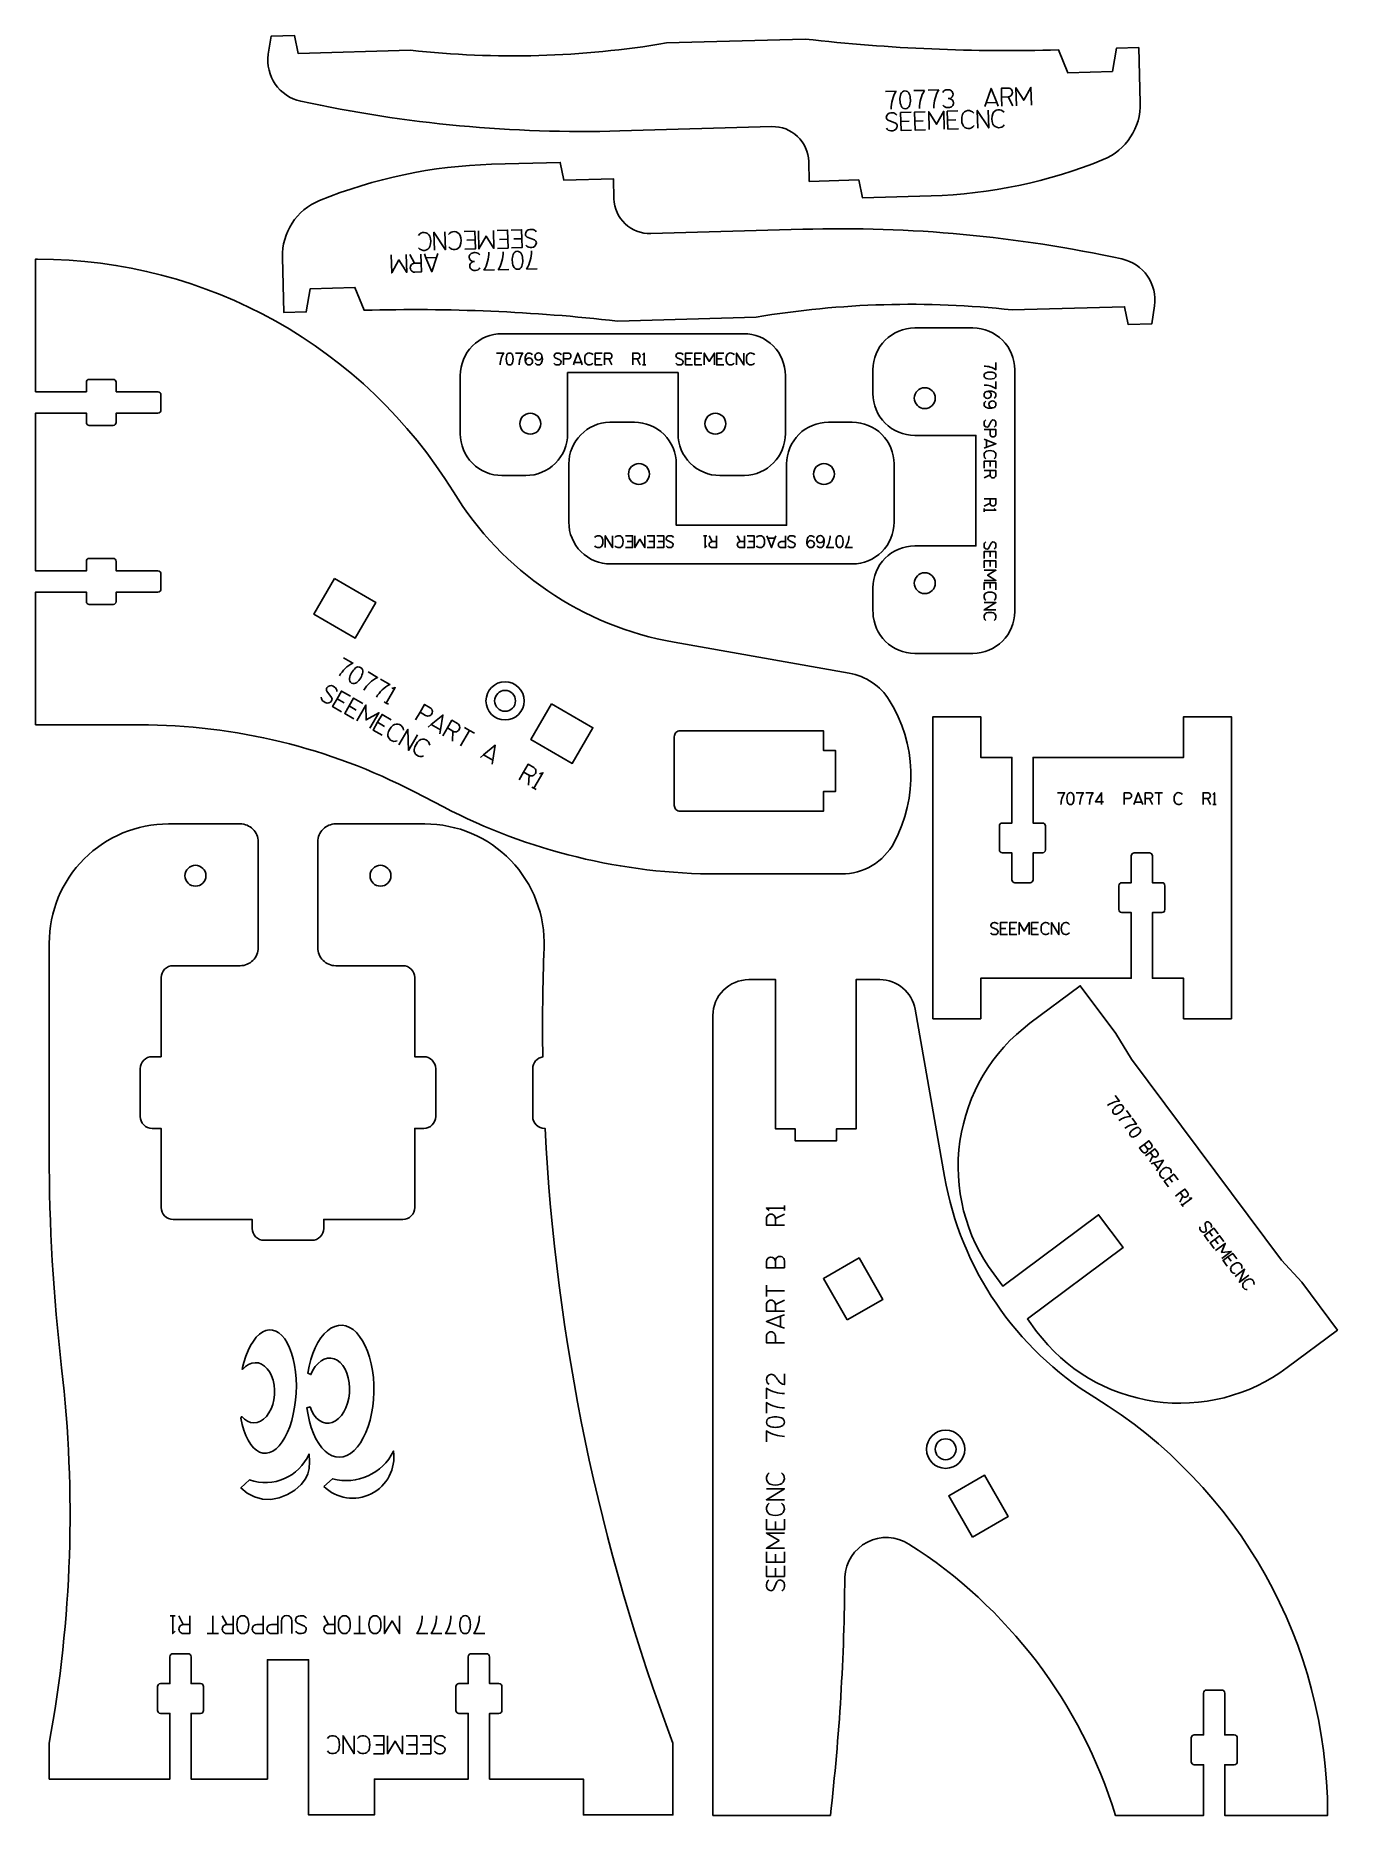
# Model space of a CAD drawing. Header units: inches. Extents: x -1401 to -1183, y -372 to -74.
import ezdxf

# ---------------------------------------------------------------- set-up
doc = ezdxf.new("R2010")
doc.units = ezdxf.units.IN
doc.header["$MEASUREMENT"] = 0
doc.linetypes.add('Continuous2', pattern=[0])
doc.layers.add('EZStruder R1', color=1, linetype='Continuous')

msp = doc.modelspace()

# ---------------------------------------------------------------- linework, layer by layer
at = {"layer": 'EZStruder R1', "color": 1, "linetype": 'Continuous2', "lineweight": -3, "true_color": 0xff0000}
for points in [[(-1272.11, -74.19, 0.035358), (-1229.67, -75.99), (-1228.14, -79.82), (-1220.65, -79.6), (-1219.98, -75.72), (-1216.24, -75.61), (-1215.98, -84.84, -0.312753), (-1222.21, -94.38, -0.089824), (-1251.03, -100.44), (-1262.54, -100.77), (-1263.15, -97.78), (-1271.44, -98.02), (-1271.53, -94.68, 0.414214), (-1277.7, -88.85), (-1303.19, -89.57, -0.060669), (-1356.64, -84.59, -0.394479), (-1362.08, -76.73), (-1361.63, -73.71), (-1357.69, -73.6), (-1357.08, -76.58), (-1338.27, -76.05, 0.069288), (-1295.34, -74.84), (-1272.11, -74.19)], [(-1303.59, -121.42, 0.035358), (-1346.03, -119.62), (-1347.56, -115.79), (-1355.05, -116), (-1355.72, -119.89), (-1359.46, -120), (-1359.72, -110.77, -0.312753), (-1353.49, -101.23, -0.089824), (-1324.67, -95.16), (-1313.16, -94.84), (-1312.55, -97.82), (-1304.26, -97.59), (-1304.17, -100.93, 0.414214), (-1298, -106.76), (-1272.51, -106.04, -0.060669), (-1219.06, -111.02, -0.394479), (-1213.62, -118.88), (-1214.07, -121.9), (-1218.01, -122.01), (-1218.62, -119.02), (-1237.43, -119.55, 0.069288), (-1280.36, -120.77), (-1303.59, -121.42)], [(-1294.29, -359.65), (-1294.29, -371.65), (-1309.29, -371.65), (-1309.29, -365.65), (-1325.02, -365.65), (-1325.02, -354.65), (-1323.43, -354.65, 0.414214), (-1322.93, -354.15), (-1322.93, -350.15, 0.414214), (-1323.43, -349.65), (-1325.02, -349.65), (-1325.02, -345.15, 0.414214), (-1325.52, -344.65), (-1328.07, -344.65, 0.414214), (-1328.57, -345.15), (-1328.57, -349.65), (-1330.15, -349.65, 0.414214), (-1330.65, -350.15), (-1330.65, -354.15, 0.414214), (-1330.15, -354.65), (-1328.57, -354.65), (-1328.57, -365.65), (-1344.29, -365.65), (-1344.29, -371.65), (-1355.34, -371.65), (-1355.34, -345.65), (-1362.24, -345.65), (-1362.24, -365.65), (-1375.02, -365.65), (-1375.02, -354.65), (-1373.43, -354.65, 0.414214), (-1372.93, -354.15), (-1372.93, -350.15, 0.414214), (-1373.43, -349.65), (-1375.02, -349.65), (-1375.02, -345.15, 0.414214), (-1375.52, -344.65), (-1378.07, -344.65, 0.414214), (-1378.57, -345.15), (-1378.57, -349.65), (-1380.15, -349.65, 0.414214), (-1380.65, -350.15), (-1380.65, -354.15, 0.414214), (-1380.15, -354.65), (-1378.57, -354.65), (-1378.57, -365.65), (-1398.79, -365.65), (-1398.79, -359.65, 0.074368), (-1396.72, -296.76, -0.028882), (-1398.79, -260.89), (-1398.79, -225.65, -0.414214), (-1378.79, -205.65), (-1366.79, -205.65, -0.414214), (-1363.79, -208.65), (-1363.79, -226.4, -0.414214), (-1366.79, -229.4), (-1378.04, -229.4, 0.414214), (-1380.04, -231.4), (-1380.04, -244.65), (-1381.54, -244.65, 0.414214), (-1383.54, -246.65), (-1383.54, -254.65, 0.414214), (-1381.54, -256.65), (-1380.04, -256.65), (-1380.04, -269.9, 0.414214), (-1378.04, -271.9), (-1364.79, -271.9), (-1364.79, -273.4, 0.414214), (-1362.79, -275.4), (-1354.79, -275.4, 0.414214), (-1352.79, -273.4), (-1352.79, -271.9), (-1339.54, -271.9, 0.414214), (-1337.54, -269.9), (-1337.54, -256.65), (-1336.04, -256.65, 0.414214), (-1334.04, -254.65), (-1334.04, -246.65, 0.414214), (-1336.04, -244.65), (-1337.54, -244.65), (-1337.54, -231.4, 0.414214), (-1339.54, -229.4), (-1350.79, -229.4, -0.414214), (-1353.79, -226.4), (-1353.79, -208.65, -0.414214), (-1350.79, -205.65), (-1335.86, -205.65, -0.425458), (-1315.88, -226.41, 0.013364), (-1316.09, -244.67, 0.370239), (-1317.78, -246.65), (-1317.78, -254.65, 0.414214), (-1315.78, -256.65), (-1315.7, -256.65, 0.077444), (-1294.29, -359.65)], [(-1267.91, -371.74), (-1287.59, -371.74), (-1287.59, -237.74, -0.414214), (-1281.59, -231.74), (-1277.09, -231.74), (-1277.09, -256.74), (-1273.79, -256.74), (-1273.79, -258.74), (-1266.89, -258.74), (-1266.89, -256.74), (-1263.59, -256.74), (-1263.59, -231.74), (-1259.62, -231.74, -0.36397), (-1253.72, -236.69), (-1248.77, -264.74, 0.21473), (-1223.59, -301.74, -0.260836), (-1184.59, -371.41), (-1184.59, -371.74), (-1201.82, -371.74), (-1201.82, -363.24), (-1200.23, -363.24, 0.414214), (-1199.73, -362.74), (-1199.73, -358.74, 0.414214), (-1200.23, -358.24), (-1201.82, -358.24), (-1201.82, -351.24, 0.414214), (-1202.32, -350.74), (-1204.87, -350.74, 0.414214), (-1205.37, -351.24), (-1205.37, -358.24), (-1206.95, -358.24, 0.414214), (-1207.45, -358.74), (-1207.45, -362.74, 0.414214), (-1206.95, -363.24), (-1205.37, -363.24), (-1205.37, -371.74), (-1220.14, -371.74, 0.178411), (-1254.75, -326.28, 0.574394), (-1265.5, -331.81, -0.027435), (-1267.91, -371.74)]]:
    msp.add_lwpolyline(points, format="xyb", dxfattribs=at)
at = {"layer": 'EZStruder R1', "color": 3, "linetype": 'Continuous2', "lineweight": -3, "true_color": 0x00ff00}
for points in [[(-1258.69, -82.96), (-1256.89, -82.91)], [(-1253.93, -82.82), (-1252.13, -82.77)], [(-1251.54, -82.75), (-1249.74, -82.7)], [(-1248.35, -82.66), (-1248.24, -82.66)], [(-1242.03, -85.49), (-1241.8, -84.84), (-1240.99, -82.46), (-1240.04, -84.79), (-1239.78, -85.42)], [(-1238.17, -82.38), (-1239.26, -82.41), (-1239.22, -83.91), (-1238.13, -83.88), (-1237.34, -85.35)], [(-1236.74, -85.34), (-1236.82, -82.34), (-1235.5, -84.42), (-1234.3, -82.27), (-1234.21, -85.27)], [(-1254.31, -89.43), (-1256.07, -89.48), (-1256.11, -87.99), (-1256.15, -86.49), (-1254.39, -86.44)], [(-1251.95, -89.37), (-1253.71, -89.42), (-1253.75, -87.92), (-1253.79, -86.42), (-1252.03, -86.37)], [(-1251.35, -89.35), (-1251.43, -86.35), (-1250.11, -88.44), (-1248.91, -86.28), (-1248.82, -89.28)], [(-1246.46, -89.21), (-1248.22, -89.26), (-1248.26, -87.76), (-1248.31, -86.26), (-1246.55, -86.21)], [(-1248.31, -85.66), (-1248.11, -85.66)], [(-1247.97, -84.15), (-1248.19, -84.16)], [(-1243.22, -89.12), (-1243.31, -86.12), (-1241.38, -89.07), (-1241.47, -86.07)], [(-1241.8, -84.84), (-1240.04, -84.79)], [(-1239.18, -85.41), (-1239.22, -83.91)], [(-1258.21, -87.79), (-1257.01, -88.26)], [(-1257.76, -86.53), (-1257.52, -86.52)], [(-1256.11, -87.99), (-1254.73, -87.95)], [(-1253.75, -87.92), (-1252.38, -87.88)], [(-1248.26, -87.76), (-1246.89, -87.73)], [(-1257.77, -89.53), (-1257.46, -89.53)], [(-1332.48, -106.49), (-1332.39, -109.48), (-1334.32, -106.54), (-1334.23, -109.54)], [(-1329.24, -106.39), (-1327.48, -106.34), (-1327.44, -107.84), (-1327.39, -109.34), (-1329.15, -109.39)], [(-1324.35, -106.26), (-1324.27, -109.26), (-1325.59, -107.17), (-1326.79, -109.33), (-1326.88, -106.33)], [(-1323.75, -106.24), (-1321.99, -106.19), (-1321.95, -107.69), (-1321.91, -109.19), (-1323.67, -109.24)], [(-1321.39, -106.17), (-1319.64, -106.12), (-1319.59, -107.62), (-1319.55, -109.12), (-1321.31, -109.17)], [(-1317.93, -106.08), (-1318.24, -106.08)], [(-1338.96, -110.27), (-1338.88, -113.27), (-1340.2, -111.18), (-1341.4, -113.34), (-1341.49, -110.34)], [(-1337.53, -113.23), (-1336.44, -113.2), (-1336.48, -111.7), (-1337.57, -111.73), (-1338.36, -110.25)], [(-1336.52, -110.2), (-1336.48, -111.7)], [(-1333.68, -110.12), (-1333.9, -110.77), (-1334.71, -113.15), (-1335.67, -110.82), (-1335.92, -110.18)], [(-1327.44, -107.84), (-1328.81, -107.88)], [(-1327.4, -109.94), (-1327.59, -109.95)], [(-1321.95, -107.69), (-1323.32, -107.73)], [(-1319.59, -107.62), (-1320.97, -107.66)], [(-1317.49, -107.82), (-1318.69, -107.34)], [(-1317.94, -109.08), (-1318.19, -109.08)], [(-1333.9, -110.77), (-1335.67, -110.82)], [(-1327.73, -111.46), (-1327.51, -111.45)], [(-1327.35, -112.94), (-1327.46, -112.95)], [(-1324.17, -112.85), (-1325.96, -112.9)], [(-1321.77, -112.79), (-1323.57, -112.84)], [(-1317.01, -112.65), (-1318.81, -112.7)], [(-1312.6, -128.77), (-1312.6, -127.77)], [(-1310.97, -128.77), (-1310.81, -128.34), (-1310.22, -126.77), (-1309.63, -128.34), (-1309.47, -128.77)], [(-1306.14, -128.77), (-1307.31, -128.77), (-1307.31, -127.77), (-1307.31, -126.77), (-1306.14, -126.77)], [(-1307.31, -127.77), (-1306.4, -127.77)], [(-1305.74, -128.77), (-1305.74, -127.77)], [(-1301.03, -128.77), (-1301.03, -127.77)], [(-1299.4, -128.77), (-1299.12, -128.77), (-1299.12, -126.77), (-1299.4, -127.06)], [(-1291, -128.77), (-1292.18, -128.77), (-1292.18, -127.77), (-1292.18, -126.77), (-1291, -126.77)], [(-1292.18, -127.77), (-1291.26, -127.77)], [(-1289.43, -128.77), (-1290.6, -128.77), (-1290.6, -127.77), (-1290.6, -126.77), (-1289.43, -126.77)], [(-1290.6, -127.77), (-1289.69, -127.77)], [(-1289.03, -128.77), (-1289.03, -126.77), (-1288.19, -128.19), (-1287.34, -126.77), (-1287.34, -128.77)], [(-1285.77, -128.77), (-1286.94, -128.77), (-1286.94, -127.77), (-1286.94, -126.77), (-1285.77, -126.77)], [(-1286.94, -127.77), (-1286.03, -127.77)], [(-1283.61, -128.77), (-1283.61, -126.77), (-1282.38, -128.77), (-1282.38, -126.77)], [(-1310.81, -128.34), (-1309.63, -128.34)], [(-1299.12, -128.77), (-1298.83, -128.77)], [(-1242.16, -139.6), (-1241.16, -139.6)], [(-1242.16, -141.22), (-1241.73, -141.39), (-1240.16, -141.97), (-1241.73, -142.56), (-1242.16, -142.72)], [(-1241.73, -141.39), (-1241.73, -142.56)], [(-1242.16, -146.06), (-1242.16, -144.89), (-1241.16, -144.89), (-1240.16, -144.89), (-1240.16, -146.06)], [(-1241.16, -144.89), (-1241.16, -145.8)], [(-1242.16, -146.46), (-1241.16, -146.46)], [(-1242.16, -151.17), (-1241.16, -151.17)], [(-1242.16, -152.8), (-1242.16, -153.08), (-1240.16, -153.08), (-1240.45, -152.8)], [(-1242.16, -153.08), (-1242.16, -153.37)], [(-1304.4, -157.37), (-1304.4, -159.37), (-1305.62, -157.37), (-1305.62, -159.37)], [(-1302.24, -157.37), (-1301.06, -157.37), (-1301.06, -158.37), (-1301.06, -159.37), (-1302.24, -159.37)], [(-1298.98, -157.37), (-1298.98, -159.37), (-1299.82, -157.96), (-1300.66, -159.37), (-1300.66, -157.37)], [(-1298.58, -157.37), (-1297.41, -157.37), (-1297.41, -158.37), (-1297.41, -159.37), (-1298.58, -159.37)], [(-1297.01, -157.37), (-1295.83, -157.37), (-1295.83, -158.37), (-1295.83, -159.37), (-1297.01, -159.37)], [(-1288.89, -157.37), (-1289.18, -157.37)], [(-1288.61, -157.37), (-1288.89, -157.37), (-1288.89, -159.37), (-1288.61, -159.08)], [(-1286.98, -157.37), (-1286.98, -158.37)], [(-1282.27, -157.37), (-1282.27, -158.37)], [(-1281.87, -157.37), (-1280.7, -157.37), (-1280.7, -158.37), (-1280.7, -159.37), (-1281.87, -159.37)], [(-1277.04, -157.37), (-1277.2, -157.8), (-1277.79, -159.37), (-1278.37, -157.8), (-1278.54, -157.37)], [(-1277.2, -157.8), (-1278.37, -157.8)], [(-1275.41, -157.37), (-1275.41, -158.37)], [(-1301.06, -158.37), (-1301.98, -158.37)], [(-1297.41, -158.37), (-1298.32, -158.37)], [(-1295.83, -158.37), (-1296.75, -158.37)], [(-1280.7, -158.37), (-1281.61, -158.37)], [(-1242.16, -161.19), (-1242.16, -160.02), (-1241.16, -160.02), (-1240.16, -160.02), (-1240.16, -161.19)], [(-1241.16, -160.02), (-1241.16, -160.94)], [(-1242.16, -162.77), (-1242.16, -161.59), (-1241.16, -161.59), (-1240.16, -161.59), (-1240.16, -162.77)], [(-1242.16, -163.17), (-1240.16, -163.17), (-1241.57, -164.01), (-1240.16, -164.85), (-1242.16, -164.85)], [(-1241.16, -161.59), (-1241.16, -162.51)], [(-1242.16, -166.43), (-1242.16, -165.25), (-1241.16, -165.25), (-1240.16, -165.25), (-1240.16, -166.43)], [(-1241.16, -165.25), (-1241.16, -166.17)], [(-1242.16, -168.59), (-1240.16, -168.59), (-1242.16, -169.81), (-1240.16, -169.81)], [(-1349.8, -186.88), (-1351.32, -186), (-1350.57, -184.7), (-1349.82, -183.4), (-1348.3, -184.28)], [(-1350.57, -184.7), (-1349.38, -185.39)], [(-1347.76, -188.06), (-1349.28, -187.18), (-1348.53, -185.88), (-1347.78, -184.58), (-1346.26, -185.46)], [(-1342.68, -185.19), (-1342.31, -185.41), (-1340.81, -182.81), (-1341.39, -182.97)], [(-1348.53, -185.88), (-1347.34, -186.57)], [(-1347.24, -188.36), (-1345.74, -185.76), (-1345.7, -188.23), (-1343.55, -187.02), (-1345.05, -189.62)], [(-1343, -190.8), (-1344.53, -189.92), (-1343.78, -188.62), (-1343.03, -187.32), (-1341.5, -188.2)], [(-1342.31, -185.41), (-1341.94, -185.62)], [(-1337.41, -188.24), (-1336.66, -186.94)], [(-1335.3, -189.46), (-1334.77, -189.02), (-1332.82, -187.42), (-1333.24, -189.9), (-1333.35, -190.58)], [(-1343.78, -188.62), (-1342.59, -189.31)], [(-1340.2, -192.42), (-1338.7, -189.82), (-1338.6, -193.34), (-1337.1, -190.74)], [(-1334.77, -189.02), (-1333.24, -189.9)], [(-1332.83, -190.88), (-1332.08, -189.58)], [(-1329.89, -192.58), (-1328.39, -189.98), (-1327.56, -190.46)], [(-1329.22, -189.5), (-1328.39, -189.98)], [(-1326.53, -194.52), (-1326, -194.08), (-1324.06, -192.48), (-1324.47, -194.96), (-1324.58, -195.64)], [(-1326, -194.08), (-1324.47, -194.96)], [(-1320.06, -198.26), (-1319.31, -196.96)], [(-1317.94, -199.48), (-1317.57, -199.69), (-1316.07, -197.09), (-1316.66, -197.25)], [(-1317.57, -199.69), (-1317.2, -199.9)], [(-1222.17, -201.94), (-1223.5, -201.94), (-1222.46, -200.42), (-1222.46, -202.42)], [(-1218.68, -202.42), (-1218.68, -201.42)], [(-1217.06, -202.42), (-1216.9, -201.99), (-1216.31, -200.42), (-1215.72, -201.99), (-1215.56, -202.42)], [(-1216.9, -201.99), (-1215.72, -201.99)], [(-1215.16, -202.42), (-1215.16, -201.42)], [(-1213.53, -200.42), (-1212.89, -200.42)], [(-1212.89, -202.42), (-1212.89, -200.42), (-1212.25, -200.42)], [(-1205.46, -202.42), (-1205.46, -201.42)], [(-1203.84, -202.42), (-1203.55, -202.42), (-1203.55, -200.42), (-1203.84, -200.7)], [(-1203.55, -202.42), (-1203.26, -202.42)], [(-1238.24, -224.19), (-1239.42, -224.19), (-1239.42, -223.19), (-1239.42, -222.19), (-1238.24, -222.19)], [(-1239.42, -223.19), (-1238.5, -223.19)], [(-1236.67, -224.19), (-1237.84, -224.19), (-1237.84, -223.19), (-1237.84, -222.19), (-1236.67, -222.19)], [(-1237.84, -223.19), (-1236.93, -223.19)], [(-1236.27, -224.19), (-1236.27, -222.19), (-1235.43, -223.6), (-1234.58, -222.19), (-1234.58, -224.19)], [(-1233.01, -224.19), (-1234.18, -224.19), (-1234.18, -223.19), (-1234.18, -222.19), (-1233.01, -222.19)], [(-1234.18, -223.19), (-1233.27, -223.19)], [(-1230.85, -224.19), (-1230.85, -222.19), (-1229.62, -224.19), (-1229.62, -222.19)], [(-1215.13, -261.27), (-1214.33, -260.67)], [(-1214.15, -262.57), (-1213.71, -262.45), (-1212.1, -261.98), (-1213.01, -263.39), (-1213.26, -263.78)], [(-1213.71, -262.45), (-1213.01, -263.39)], [(-1211.26, -266.45), (-1211.96, -265.51), (-1211.16, -264.91), (-1210.36, -264.31), (-1209.66, -265.25)], [(-1211.16, -264.91), (-1210.61, -265.64)], [(-1210.1, -268), (-1209.3, -267.41)], [(-1209.12, -269.31), (-1208.95, -269.54), (-1207.35, -268.34), (-1207.75, -268.28)], [(-1275.61, -270.42), (-1275.61, -269.99), (-1278.61, -269.99), (-1278.18, -270.42)], [(-1275.61, -269.99), (-1275.61, -269.56)], [(-1208.95, -269.54), (-1208.78, -269.76)], [(-1275.61, -272.86), (-1277.11, -272.86)], [(-1204.53, -275.53), (-1205.23, -274.59), (-1204.43, -273.99), (-1203.63, -273.39), (-1202.93, -274.33)], [(-1204.43, -273.99), (-1203.88, -274.73)], [(-1203.59, -276.79), (-1204.29, -275.85), (-1203.49, -275.25), (-1202.69, -274.65), (-1201.98, -275.59)], [(-1203.49, -275.25), (-1202.94, -275.99)], [(-1203.35, -277.11), (-1201.74, -275.91), (-1202.37, -277.44), (-1200.74, -277.26), (-1202.34, -278.46)], [(-1201.4, -279.72), (-1202.1, -278.78), (-1201.3, -278.18), (-1200.5, -277.59), (-1199.79, -278.52)], [(-1201.3, -278.18), (-1200.75, -278.92)], [(-1275.61, -283.87), (-1278.61, -283.87), (-1278.61, -282.92)], [(-1200.1, -281.45), (-1198.5, -280.26), (-1199.37, -282.44), (-1197.77, -281.24)], [(-1278.61, -284.83), (-1278.61, -283.87)], [(-1275.61, -290.12), (-1276.26, -289.88), (-1278.61, -289), (-1276.26, -288.11), (-1275.61, -287.87)], [(-1275.61, -287.27), (-1277.11, -287.27)], [(-1276.26, -289.88), (-1276.26, -288.11)], [(-1275.61, -292.56), (-1277.11, -292.56)], [(-1275.61, -318.85), (-1278.61, -318.85), (-1275.61, -317.01), (-1278.61, -317.01)], [(-1275.61, -322.09), (-1275.61, -323.85), (-1277.11, -323.85), (-1278.61, -323.85), (-1278.61, -322.09)], [(-1275.61, -326.98), (-1278.61, -326.98), (-1276.49, -325.71), (-1278.61, -324.45), (-1275.61, -324.45)], [(-1277.11, -323.85), (-1277.11, -322.48)], [(-1275.61, -327.58), (-1275.61, -329.34), (-1277.11, -329.34), (-1278.61, -329.34), (-1278.61, -327.58)], [(-1275.61, -329.94), (-1275.61, -331.7), (-1277.11, -331.7), (-1278.61, -331.7), (-1278.61, -329.94)], [(-1277.11, -329.34), (-1277.11, -327.96)], [(-1277.11, -331.7), (-1277.11, -330.32)], [(-1378.1, -338.28), (-1378.52, -338.28)], [(-1377.67, -338.28), (-1378.1, -338.28), (-1378.1, -341.28), (-1377.67, -340.86)], [(-1375.23, -338.28), (-1375.23, -339.78)], [(-1371.35, -338.28), (-1371.35, -341.28), (-1372.31, -341.28)], [(-1367.96, -338.28), (-1367.96, -339.78)], [(-1362.92, -338.28), (-1362.92, -339.78)], [(-1360.48, -338.28), (-1360.48, -339.78)], [(-1359.88, -341.28), (-1359.88, -339.14)], [(-1358.12, -341.28), (-1358.12, -339.14)], [(-1350.93, -338.28), (-1350.93, -339.78)], [(-1346.78, -338.28), (-1346.78, -341.28), (-1347.73, -341.28)], [(-1340.09, -338.28), (-1340.09, -341.28), (-1341.35, -339.16), (-1342.62, -341.28), (-1342.62, -338.28)], [(-1370.4, -341.28), (-1371.35, -341.28)], [(-1345.82, -341.28), (-1346.78, -341.28)], [(-1347.71, -358.4), (-1347.71, -361.4), (-1349.55, -358.4), (-1349.55, -361.4)], [(-1344.47, -358.4), (-1342.71, -358.4), (-1342.71, -359.9), (-1342.71, -361.4), (-1344.47, -361.4)], [(-1342.71, -359.9), (-1344.08, -359.9)], [(-1339.58, -358.4), (-1339.58, -361.4), (-1340.85, -359.28), (-1342.11, -361.4), (-1342.11, -358.4)], [(-1338.98, -358.4), (-1337.22, -358.4), (-1337.22, -359.9), (-1337.22, -361.4), (-1338.98, -361.4)], [(-1337.22, -359.9), (-1338.6, -359.9)], [(-1336.62, -358.4), (-1334.86, -358.4), (-1334.86, -359.9), (-1334.86, -361.4), (-1336.62, -361.4)], [(-1334.86, -359.9), (-1336.24, -359.9)]]:
    msp.add_lwpolyline(points, dxfattribs=at)
for points in [[(-1256.89, -82.91, 0.146721), (-1257.71, -85.93)], [(-1256.1, -83.37, 0.176156), (-1256.04, -85.39)], [(-1254.7, -83.33, 0.705501), (-1256.1, -83.37)], [(-1254.64, -85.35, 0.176156), (-1254.7, -83.33)], [(-1252.13, -82.77, 0.146721), (-1252.95, -85.79)], [(-1249.74, -82.7, 0.146721), (-1250.55, -85.73)], [(-1248.35, -82.66, 0.266579), (-1249.08, -83.11)], [(-1247.61, -82.88, 0.181667), (-1248.24, -82.66)], [(-1247.97, -84.15, 0.368483), (-1247.36, -83.39)], [(-1247.36, -83.39, 0.216272), (-1247.61, -82.88)], [(-1238.13, -83.88, 1.000077), (-1238.17, -82.38)], [(-1256.04, -85.39, 0.705501), (-1254.64, -85.35)], [(-1249.06, -85.26, 0.266579), (-1248.31, -85.66)], [(-1248.11, -85.66, 0.181667), (-1247.49, -85.41)], [(-1247.27, -84.88, 0.384791), (-1247.97, -84.15)], [(-1247.49, -85.41, 0.216272), (-1247.27, -84.88)], [(-1243.89, -86.59, 0.576961), (-1245.79, -86.84)], [(-1238.81, -86.45, 0.576961), (-1240.71, -86.69)], [(-1257.76, -86.53, 0.404291), (-1258.54, -87.3)], [(-1258.54, -87.3, 0.240829), (-1258.21, -87.79)], [(-1258.52, -89.13, 0.2629), (-1257.77, -89.53)], [(-1256.77, -86.93, 0.262235), (-1257.52, -86.52)], [(-1257.46, -89.53, 0.403568), (-1256.69, -88.75)], [(-1256.69, -88.75, 0.240829), (-1257.01, -88.26)], [(-1245.79, -86.84, 0.164705), (-1245.74, -88.55)], [(-1245.74, -88.55, 0.576961), (-1243.83, -88.68)], [(-1240.71, -86.69, 0.164705), (-1240.66, -88.41)], [(-1240.66, -88.41, 0.576961), (-1238.76, -88.54)], [(-1335.04, -107.2, 0.576961), (-1336.94, -107.07)], [(-1334.99, -108.91, 0.164705), (-1335.04, -107.2)], [(-1329.96, -107.06, 0.576961), (-1331.87, -106.92)], [(-1329.91, -108.77, 0.164705), (-1329.96, -107.06)], [(-1318.24, -106.08, 0.403568), (-1319.01, -106.86)], [(-1319.01, -106.86, 0.240829), (-1318.69, -107.34)], [(-1317.19, -106.48, 0.2629), (-1317.93, -106.08)], [(-1336.89, -109.16, 0.576961), (-1334.99, -108.91)], [(-1331.81, -109.01, 0.576961), (-1329.91, -108.77)], [(-1328.21, -110.2, 0.216272), (-1328.43, -110.72)], [(-1327.59, -109.95, 0.181667), (-1328.21, -110.2)], [(-1326.64, -110.35, 0.266579), (-1327.4, -109.94)], [(-1325.96, -112.9, 0.146721), (-1325.15, -109.88)], [(-1323.57, -112.84, 0.146721), (-1322.75, -109.81)], [(-1321.06, -110.25, 0.176156), (-1321, -112.27)], [(-1319.66, -110.21, 0.705501), (-1321.06, -110.25)], [(-1319.6, -112.24, 0.176156), (-1319.66, -110.21)], [(-1318.93, -108.68, 0.262235), (-1318.19, -109.08)], [(-1318.81, -112.7, 0.146721), (-1318, -109.68)], [(-1317.94, -109.08, 0.404291), (-1317.17, -108.3)], [(-1317.17, -108.3, 0.240829), (-1317.49, -107.82)], [(-1337.57, -111.73, 1.000077), (-1337.53, -113.23)], [(-1328.43, -110.72, 0.384791), (-1327.73, -111.46)], [(-1327.73, -111.46, 0.368483), (-1328.34, -112.22)], [(-1328.34, -112.22, 0.216272), (-1328.09, -112.73)], [(-1328.09, -112.73, 0.181667), (-1327.46, -112.95)], [(-1327.35, -112.94, 0.266579), (-1326.62, -112.49)], [(-1321, -112.27, 0.705501), (-1319.6, -112.24)], [(-1323.83, -126.77), (-1322.63, -126.77, 0.146721), (-1323.23, -128.77)], [(-1320.66, -126.77), (-1319.46, -126.77, 0.146721), (-1320.06, -128.77)], [(-1317.86, -127.07, 0.654323), (-1318.94, -127.18, 0.164705), (-1318.98, -128.32)], [(-1317.37, -128.47, 0.654323), (-1316.28, -128.37, 0.164705), (-1316.24, -127.22)], [(-1314.2, -127.27, -0.404291), (-1313.67, -126.77), (-1313.51, -126.77, -0.262235), (-1313.02, -127.05)], [(-1314.2, -127.27, 0.240829), (-1313.99, -127.6), (-1313.21, -127.94, -0.240829), (-1313, -128.27)], [(-1311.87, -126.77), (-1312.6, -126.77), (-1312.6, -127.77), (-1311.87, -127.77, 1.000077), (-1311.87, -126.77)], [(-1307.71, -127.07, 0.576961), (-1308.98, -127.2, 0.164705), (-1308.98, -128.34, 0.576961), (-1307.71, -128.47)], [(-1305.01, -127.77, 1.000077), (-1305.01, -126.77), (-1305.74, -126.77), (-1305.74, -127.77), (-1305.01, -127.77), (-1304.51, -128.77)], [(-1300.3, -127.77, 1.000077), (-1300.3, -126.77), (-1301.03, -126.77), (-1301.03, -127.77), (-1300.3, -127.77), (-1299.8, -128.77)], [(-1293.78, -127.27, -0.404291), (-1293.25, -126.77), (-1293.09, -126.77, -0.262235), (-1292.6, -127.05)], [(-1293.78, -127.27, 0.240829), (-1293.57, -127.6), (-1292.78, -127.94, -0.240829), (-1292.58, -128.27)], [(-1284.01, -127.07, 0.576961), (-1285.28, -127.2, 0.164705), (-1285.28, -128.34, 0.576961), (-1284.01, -128.47)], [(-1280.62, -127.07, 0.576961), (-1281.89, -127.2, 0.164705), (-1281.89, -128.34, 0.576961), (-1280.62, -128.47)], [(-1314.22, -128.49, 0.2629), (-1313.73, -128.77), (-1313.53, -128.77, 0.403568), (-1313, -128.27)], [(-1293.8, -128.49, 0.2629), (-1293.31, -128.77), (-1293.11, -128.77, 0.403568), (-1292.58, -128.27)], [(-1240.16, -128.37), (-1240.16, -129.57, 0.146721), (-1242.16, -128.97)], [(-1240.16, -131.54), (-1240.16, -132.74, 0.146721), (-1242.16, -132.14)], [(-1240.46, -134.34, 0.654323), (-1240.57, -133.25, 0.164705), (-1241.71, -133.21)], [(-1241.86, -134.83, 0.654323), (-1241.75, -135.92, 0.164705), (-1240.61, -135.96)], [(-1241.88, -137.97, 0.2629), (-1242.16, -138.46), (-1242.16, -138.67, 0.403568), (-1241.66, -139.2)], [(-1240.66, -137.99, 0.240829), (-1240.99, -138.2), (-1241.33, -138.99, -0.240829), (-1241.66, -139.2)], [(-1240.16, -140.32), (-1240.16, -139.6), (-1241.16, -139.6), (-1241.16, -140.32, 1.000077), (-1240.16, -140.32)], [(-1240.66, -137.99, -0.404291), (-1240.16, -138.53), (-1240.16, -138.69, -0.262235), (-1240.44, -139.18)], [(-1240.46, -144.49, 0.576961), (-1240.59, -143.22, 0.164705), (-1241.73, -143.22, 0.576961), (-1241.86, -144.49)], [(-1241.16, -147.18, 1.000077), (-1240.16, -147.18), (-1240.16, -146.46), (-1241.16, -146.46), (-1241.16, -147.18), (-1242.16, -147.68)], [(-1241.16, -151.9, 1.000077), (-1240.16, -151.9), (-1240.16, -151.17), (-1241.16, -151.17), (-1241.16, -151.9), (-1242.16, -152.4)], [(-1307.39, -159.07, 0.576961), (-1306.12, -158.94, 0.164705), (-1306.12, -157.8, 0.576961), (-1307.39, -157.67)], [(-1304, -159.07, 0.576961), (-1302.73, -158.94, 0.164705), (-1302.73, -157.8, 0.576961), (-1304, -157.67)], [(-1294.21, -157.65, 0.2629), (-1294.7, -157.37), (-1294.9, -157.37, 0.403568), (-1295.43, -157.87)], [(-1294.23, -158.87, 0.240829), (-1294.44, -158.54), (-1295.22, -158.2, -0.240829), (-1295.43, -157.87)], [(-1287.71, -158.37, 1.000077), (-1287.71, -159.37), (-1286.98, -159.37), (-1286.98, -158.37), (-1287.71, -158.37), (-1288.21, -157.37)], [(-1283, -158.37, 1.000077), (-1283, -159.37), (-1282.27, -159.37), (-1282.27, -158.37), (-1283, -158.37), (-1283.5, -157.37)], [(-1280.3, -159.07, 0.576961), (-1279.03, -158.94, 0.164705), (-1279.03, -157.8, 0.576961), (-1280.3, -157.67)], [(-1273.78, -157.65, 0.2629), (-1274.27, -157.37), (-1274.48, -157.37, 0.403568), (-1275.01, -157.87)], [(-1273.8, -158.87, 0.240829), (-1274.01, -158.54), (-1274.8, -158.2, -0.240829), (-1275.01, -157.87)], [(-1271.77, -158.92, 0.754895), (-1270.62, -158.96, 1.320653), (-1271.77, -158.92, -0.164705), (-1271.73, -157.78, -0.654323), (-1270.64, -157.67)], [(-1269.02, -157.82, 0.754895), (-1270.17, -157.78, 1.320653), (-1269.02, -157.82, -0.164705), (-1269.06, -158.96, -0.654323), (-1270.15, -159.07)], [(-1267.35, -159.37), (-1268.55, -159.37, 0.146721), (-1267.95, -157.37)], [(-1264.18, -159.37), (-1265.38, -159.37, 0.146721), (-1264.78, -157.37)], [(-1294.23, -158.87, -0.404291), (-1294.76, -159.37), (-1294.92, -159.37, -0.262235), (-1295.41, -159.09)], [(-1276.14, -159.37), (-1275.41, -159.37), (-1275.41, -158.37), (-1276.14, -158.37, 1.000077), (-1276.14, -159.37)], [(-1273.8, -158.87, -0.404291), (-1274.34, -159.37), (-1274.5, -159.37, -0.262235), (-1274.99, -159.09)], [(-1241.88, -158.4, 0.2629), (-1242.16, -158.89), (-1242.16, -159.09, 0.403568), (-1241.66, -159.62)], [(-1240.66, -158.42, 0.240829), (-1240.99, -158.63), (-1241.33, -159.41, -0.240829), (-1241.66, -159.62)], [(-1240.66, -158.42, -0.404291), (-1240.16, -158.95), (-1240.16, -159.11, -0.262235), (-1240.44, -159.6)], [(-1240.46, -168.19, 0.576961), (-1240.59, -166.92, 0.164705), (-1241.73, -166.92, 0.576961), (-1241.86, -168.19)], [(-1240.46, -171.57, 0.576961), (-1240.59, -170.31, 0.164705), (-1241.73, -170.31, 0.576961), (-1241.86, -171.57)], [(-1349.46, -177.82), (-1347.9, -178.72, 0.146721), (-1350.18, -180.87)], [(-1345.34, -180.2), (-1343.78, -181.1, 0.146721), (-1346.06, -183.24)], [(-1343.26, -181.4), (-1341.7, -182.3, 0.146721), (-1343.98, -184.44)], [(-1353.22, -184.41, 0.2629), (-1352.8, -185.15), (-1352.53, -185.3, 0.403568), (-1351.47, -185.05)], [(-1352.28, -182.85, 0.240829), (-1352.26, -183.43), (-1351.49, -184.46, -0.240829), (-1351.47, -185.05)], [(-1352.28, -182.85, -0.404291), (-1351.21, -182.59), (-1351, -182.72, -0.262235), (-1350.58, -183.45)], [(-1334.97, -186.18), (-1335.91, -185.64), (-1336.66, -186.94), (-1335.72, -187.48, 1.000077), (-1334.97, -186.18)], [(-1339.44, -189.92, 0.576961), (-1341.18, -189.13, 0.164705), (-1342.04, -190.62, 0.576961), (-1340.49, -191.73)], [(-1331.14, -190.13, 1.000077), (-1330.39, -188.83), (-1331.33, -188.28), (-1332.08, -189.58), (-1331.14, -190.13), (-1331.24, -191.8)], [(-1335.04, -192.46, 0.576961), (-1336.78, -191.67, 0.164705), (-1337.64, -193.16, 0.576961), (-1336.09, -194.27)], [(-1318.36, -197.5, 1.000077), (-1317.61, -196.2), (-1318.56, -195.66), (-1319.31, -196.96), (-1318.36, -197.5), (-1318.46, -199.18)], [(-1229.87, -200.42), (-1228.67, -200.42, 0.146721), (-1229.27, -202.42)], [(-1226.7, -200.42), (-1225.5, -200.42, 0.146721), (-1226.1, -202.42)], [(-1225.1, -200.42), (-1223.9, -200.42, 0.146721), (-1224.5, -202.42)], [(-1217.96, -200.42), (-1218.68, -200.42), (-1218.68, -201.42), (-1217.96, -201.42, 1.000077), (-1217.96, -200.42)], [(-1214.43, -201.42, 1.000077), (-1214.43, -200.42), (-1215.16, -200.42), (-1215.16, -201.42), (-1214.43, -201.42), (-1213.93, -202.42)], [(-1208.95, -200.72, 0.576961), (-1210.21, -200.84, 0.164705), (-1210.21, -201.99, 0.576961), (-1208.95, -202.11)], [(-1204.74, -201.42, 1.000077), (-1204.74, -200.42), (-1205.46, -200.42), (-1205.46, -201.42), (-1204.74, -201.42), (-1204.24, -202.42)], [(-1241.02, -222.69, -0.404291), (-1240.49, -222.18), (-1240.33, -222.19, -0.262235), (-1239.84, -222.47)], [(-1241.02, -222.69, 0.240829), (-1240.81, -223.02), (-1240.02, -223.36, -0.240829), (-1239.82, -223.69)], [(-1231.25, -222.49, 0.576961), (-1232.52, -222.61, 0.164705), (-1232.52, -223.76, 0.576961), (-1231.25, -223.88)], [(-1227.86, -222.49, 0.576961), (-1229.13, -222.61, 0.164705), (-1229.13, -223.76, 0.576961), (-1227.86, -223.88)], [(-1241.04, -223.9, 0.2629), (-1240.55, -224.19), (-1240.35, -224.19, 0.403568), (-1239.82, -223.69)], [(-1220.21, -251.13), (-1219.49, -252.09, 0.146721), (-1221.45, -252.81)], [(-1218.31, -253.67), (-1217.59, -254.64, 0.146721), (-1219.55, -255.35)], [(-1217.35, -254.96), (-1216.63, -255.92, 0.146721), (-1218.59, -256.63)], [(-1214.88, -259.92, 0.951309), (-1214.11, -259.29), (-1214.53, -258.73), (-1215.33, -259.33)], [(-1213.89, -261.25, 1.000077), (-1213.09, -260.66), (-1213.52, -260.08), (-1214.33, -260.67), (-1213.89, -261.25), (-1214.39, -262.25)], [(-1210.84, -264.17, 0.576961), (-1211.7, -263.23, 0.164705), (-1212.62, -263.92, 0.576961), (-1211.96, -265.01)], [(-1208.86, -267.99, 1.000077), (-1208.06, -267.39), (-1208.5, -266.81), (-1209.3, -267.41), (-1208.86, -267.99), (-1209.36, -268.99)], [(-1277.11, -271.77, 1.000077), (-1278.61, -271.77), (-1278.61, -272.86), (-1277.11, -272.86), (-1277.11, -271.77), (-1275.61, -271.02)], [(-1205.97, -273.12, 0.2629), (-1205.91, -273.68), (-1205.79, -273.85, 0.403568), (-1205.07, -273.97)], [(-1204.99, -272.41, 0.240829), (-1205.13, -272.77), (-1204.93, -273.61, -0.240829), (-1205.07, -273.97)], [(-1204.99, -272.41, -0.404291), (-1204.27, -272.53), (-1204.17, -272.66, -0.262235), (-1204.11, -273.23)], [(-1277.12, -278.89, 0.951309), (-1278.61, -278.96), (-1278.61, -280), (-1277.11, -280)], [(-1198.98, -280.12, 0.576961), (-1199.84, -279.18, 0.164705), (-1200.76, -279.86, 0.576961), (-1200.1, -280.95)], [(-1196.96, -282.83, 0.576961), (-1197.81, -281.89, 0.164705), (-1198.73, -282.57, 0.576961), (-1198.07, -283.66)], [(-1277.11, -286.18, 1.000077), (-1278.61, -286.18), (-1278.61, -287.27), (-1277.11, -287.27), (-1277.11, -286.18), (-1275.61, -285.43)], [(-1278.61, -291.47), (-1278.61, -292.56), (-1277.11, -292.56), (-1277.11, -291.47, 1.000077), (-1278.61, -291.47)], [(-1278.18, -299.52, -0.267949), (-1278.61, -298.78), (-1278.61, -298.71, -0.401106), (-1277.79, -297.85)], [(-1275.61, -297.79), (-1275.61, -299.58, -0.236853), (-1276.68, -298.85, 0.03381), (-1277.26, -298.07, 0.174749), (-1277.79, -297.85)], [(-1278.61, -301.98), (-1278.61, -300.18, 0.146721), (-1275.61, -301.08)], [(-1278.61, -304.38), (-1278.61, -302.58, 0.146721), (-1275.61, -303.48)], [(-1278.61, -309.14), (-1278.61, -307.34, 0.146721), (-1275.61, -308.24)], [(-1278.16, -314.37, 0.576961), (-1277.97, -316.27, 0.164705), (-1276.26, -316.27, 0.576961), (-1276.07, -314.37)], [(-1278.16, -319.45, 0.576961), (-1277.97, -321.35, 0.164705), (-1276.26, -321.35, 0.576961), (-1276.07, -319.45)], [(-1277.86, -334.1, -0.404291), (-1278.62, -333.31), (-1278.61, -333.06, -0.262235), (-1278.19, -332.33)], [(-1277.86, -334.1, 0.240829), (-1277.37, -333.79), (-1276.86, -332.61, -0.240829), (-1276.36, -332.3)], [(-1276.04, -334.14, 0.2629), (-1275.61, -333.4), (-1275.61, -333.09, 0.403568), (-1276.36, -332.3)], [(-1376.32, -339.78, 1.000077), (-1376.32, -341.28), (-1375.23, -341.28), (-1375.23, -339.78), (-1376.32, -339.78), (-1377.07, -338.28)], [(-1369.05, -339.78, 1.000077), (-1369.05, -341.28), (-1367.96, -341.28), (-1367.96, -339.78), (-1369.05, -339.78), (-1369.8, -338.28)], [(-1364.01, -341.28), (-1362.92, -341.28), (-1362.92, -339.78), (-1364.01, -339.78, 1.000077), (-1364.01, -341.28)], [(-1361.57, -341.28), (-1360.48, -341.28), (-1360.48, -339.78), (-1361.57, -339.78, 1.000077), (-1361.57, -341.28)], [(-1358.12, -339.14, 1), (-1359.88, -339.14)], [(-1355.69, -338.71, 0.2629), (-1356.42, -338.28), (-1356.73, -338.28, 0.403568), (-1357.52, -339.03)], [(-1355.72, -340.53, 0.240829), (-1356.03, -340.04), (-1357.21, -339.53, -0.240829), (-1357.52, -339.03)], [(-1352.02, -339.78, 1.000077), (-1352.02, -341.28), (-1350.93, -341.28), (-1350.93, -339.78), (-1352.02, -339.78), (-1352.77, -338.28)], [(-1335.38, -341.28), (-1337.18, -341.28, 0.146721), (-1336.28, -338.28)], [(-1332.98, -341.28), (-1334.78, -341.28, 0.146721), (-1333.88, -338.28)], [(-1330.58, -341.28), (-1332.38, -341.28, 0.146721), (-1331.48, -338.28)], [(-1325.82, -341.28), (-1327.62, -341.28, 0.146721), (-1326.72, -338.28)], [(-1355.72, -340.53, -0.404291), (-1356.52, -341.29), (-1356.76, -341.28, -0.262235), (-1357.49, -340.86)], [(-1352.19, -360.94, 0.576961), (-1350.29, -360.75, 0.164705), (-1350.29, -359.04, 0.576961), (-1352.19, -358.85)], [(-1347.11, -360.94, 0.576961), (-1345.21, -360.75, 0.164705), (-1345.21, -359.04, 0.576961), (-1347.11, -358.85)], [(-1332.43, -358.82, 0.2629), (-1333.16, -358.4), (-1333.47, -358.39, 0.403568), (-1334.26, -359.15)], [(-1332.46, -360.65, 0.240829), (-1332.77, -360.15), (-1333.95, -359.64, -0.240829), (-1334.26, -359.15)], [(-1332.46, -360.65, -0.404291), (-1333.25, -361.4), (-1333.5, -361.4, -0.262235), (-1334.23, -360.97)]]:
    msp.add_lwpolyline(points, format="xyb", dxfattribs=at)
at = {"layer": 'EZStruder R1', "color": 1, "linetype": 'Continuous2', "lineweight": -3, "true_color": 0xff0000}
for points in [[(-1331.07, -150.04, 0.260836), (-1400.75, -111.04), (-1401.07, -111.04), (-1401.07, -133.27), (-1392.57, -133.27), (-1392.57, -131.68, -0.414214), (-1392.07, -131.18), (-1388.07, -131.18, -0.414214), (-1387.57, -131.68), (-1387.57, -133.27), (-1380.57, -133.27, -0.414214), (-1380.07, -133.77), (-1380.07, -136.32, -0.414214), (-1380.57, -136.82), (-1387.57, -136.82), (-1387.57, -138.4, -0.414214), (-1388.07, -138.9), (-1392.07, -138.9, -0.414214), (-1392.57, -138.4), (-1392.57, -136.82), (-1401.07, -136.82), (-1401.07, -163.27), (-1392.57, -163.27), (-1392.57, -161.68, -0.414214), (-1392.07, -161.18), (-1388.07, -161.18, -0.414214), (-1387.57, -161.68), (-1387.57, -163.27), (-1380.57, -163.27, -0.414214), (-1380.07, -163.77), (-1380.07, -166.32, -0.414214), (-1380.57, -166.82), (-1387.57, -166.82), (-1387.57, -168.4, -0.414214), (-1388.07, -168.9), (-1392.07, -168.9, -0.414214), (-1392.57, -168.4), (-1392.57, -166.82), (-1401.07, -166.82), (-1401.07, -189.04), (-1383.66, -189.04, -0.120229), (-1337.6, -200.28), (-1332.73, -202.81, 0.120229), (-1286.68, -214.04), (-1266.04, -214.04, 0.276231), (-1257.23, -208.77, 0.269542), (-1258.03, -184.92, 0.212065), (-1264.77, -180.39), (-1294.07, -175.22, -0.21473)], [(-1282.3, -147.28, 0.408592), (-1275.43, -140.28), (-1275.43, -130.54, 0.414214), (-1282.43, -123.54), (-1322.93, -123.54, 0.414214), (-1329.93, -130.54), (-1329.93, -140.29, 0.414214), (-1322.93, -147.29), (-1318.93, -147.29, 0.414214), (-1311.93, -140.29), (-1311.93, -130.04), (-1293.43, -130.04), (-1293.43, -140.29, 0.414214), (-1286.43, -147.29), (-1282.68, -147.29, 0.004808)], [(-1260.76, -170.22, 0.408592), (-1253.76, -177.08), (-1244.02, -177.08, 0.414214), (-1237.02, -170.08), (-1237.02, -129.58, 0.414214), (-1244.02, -122.58), (-1253.77, -122.58, 0.414214), (-1260.77, -129.58), (-1260.77, -133.58, 0.414214), (-1253.77, -140.58), (-1243.52, -140.58), (-1243.52, -159.08), (-1253.77, -159.08, 0.414214), (-1260.77, -166.08), (-1260.77, -169.83, 0.004808)], [(-1237, -215.5), (-1234.45, -215.5, 0.414214), (-1233.95, -215), (-1233.95, -210.5), (-1232.36, -210.5, 0.414214), (-1231.86, -210), (-1231.86, -206, 0.414214), (-1232.36, -205.5), (-1233.95, -205.5), (-1233.95, -194.5), (-1208.72, -194.5), (-1208.72, -187.7), (-1200.72, -187.7), (-1200.72, -238.3), (-1208.72, -238.3), (-1208.72, -231.5), (-1213.95, -231.5), (-1213.95, -220.5), (-1212.36, -220.5, 0.414214), (-1211.86, -220), (-1211.86, -216, 0.414214), (-1212.36, -215.5), (-1213.95, -215.5), (-1213.95, -211, 0.414214), (-1214.45, -210.5), (-1217, -210.5, 0.414214), (-1217.5, -211), (-1217.5, -215.5), (-1219.08, -215.5, 0.414214), (-1219.58, -216), (-1219.58, -220, 0.414214), (-1219.08, -220.5), (-1217.5, -220.5), (-1217.5, -231.5), (-1242.72, -231.5), (-1242.72, -238.3), (-1250.72, -238.3), (-1250.72, -187.7), (-1242.72, -187.7), (-1242.72, -194.5), (-1237.5, -194.5), (-1237.5, -205.5), (-1239.08, -205.5, 0.414214), (-1239.58, -206), (-1239.58, -210, 0.414214), (-1239.08, -210.5), (-1237.5, -210.5), (-1237.5, -215, 0.414214)], [(-1240.53, -281.03), (-1238.99, -283.1), (-1222.97, -271.13), (-1218.87, -276.61), (-1234.89, -288.58), (-1233.35, -290.65, 0.414214), (-1191.36, -296.72), (-1182.95, -290.44), (-1188.94, -282.43), (-1192.33, -278.72), (-1217.47, -245.08), (-1220.06, -240.77), (-1226.04, -232.76), (-1234.46, -239.04, 0.414214)]]:
    msp.add_lwpolyline(points, format="xyb", close=True, dxfattribs=at)
at = {"layer": 'EZStruder R1', "color": 3, "linetype": 'Continuous2', "lineweight": -3, "true_color": 0x00ff00}
for points in [[(-1321.18, -127.1, 0.705501), (-1322.11, -127.1, 0.176156), (-1322.11, -128.44, 0.705501), (-1321.18, -128.44, 0.176156)], [(-1317.84, -128.36, 1.320653), (-1318.98, -128.32, 0.754895)], [(-1317.39, -127.18, 1.320653), (-1316.24, -127.22, 0.754895)], [(-1241.83, -131.02, 0.176156), (-1240.49, -131.02, 0.705501), (-1240.49, -130.09, 0.176156), (-1241.83, -130.09, 0.705501)], [(-1241.75, -134.36, 1.320653), (-1241.71, -133.21, 0.754895)], [(-1240.61, -135.96, 0.754895), (-1240.57, -134.81, 1.320653)], [(-1265.9, -159.04, 0.176156), (-1265.9, -157.7, 0.705501), (-1266.83, -157.7, 0.176156), (-1266.83, -159.04, 0.705501)], [(-1348.48, -181.28, 0.705501), (-1347.26, -181.98, 0.176156), (-1346.25, -180.23, 0.705501), (-1347.47, -179.53, 0.176156)], [(-1227.21, -202.09, 0.176156), (-1227.21, -200.74, 0.705501), (-1228.15, -200.74, 0.176156), (-1228.15, -202.09, 0.705501)], [(-1219.96, -254.26, 0.176156), (-1218.88, -253.45, 0.705501), (-1219.44, -252.71, 0.176156), (-1220.52, -253.51, 0.705501)], [(-1217.1, -258.08, 0.176156), (-1216.02, -257.28, 0.705501), (-1216.58, -256.53, 0.176156), (-1217.66, -257.33, 0.705501)], [(-1214.88, -259.92, -1.034743), (-1215.66, -260.55), (-1216.13, -259.93), (-1215.33, -259.33)], [(-1277.12, -278.89, -1.034743), (-1275.62, -278.84), (-1275.62, -280), (-1277.11, -280)], [(-1276.1, -305.16, 0.176156), (-1278.12, -305.16, 0.705501), (-1278.12, -306.56, 0.176156), (-1276.1, -306.56, 0.705501)], [(-1365.5, -338.93, 0.754895), (-1367.22, -338.93, 0.164705), (-1367.22, -340.64, 0.754896), (-1365.5, -340.64, 0.164705)], [(-1348.48, -340.64, 0.164705), (-1348.48, -338.93, 0.754895), (-1350.19, -338.93, 0.164705), (-1350.19, -340.64, 0.754896)], [(-1345.08, -338.93, 0.164705), (-1345.08, -340.64, 0.754896), (-1343.36, -340.64, 0.164705), (-1343.36, -338.93, 0.754895)], [(-1328.4, -340.79, 0.176156), (-1328.4, -338.77, 0.705501), (-1329.8, -338.77, 0.176156), (-1329.8, -340.79, 0.705501)]]:
    msp.add_lwpolyline(points, format="xyb", close=True, dxfattribs=at)
at = {"layer": 'EZStruder R1', "color": 1, "linetype": 'Continuous2', "lineweight": -3}
for points in [[(-1304.86, -138.36, 0.408592), (-1311.73, -145.36), (-1311.73, -155.11, 0.414214), (-1304.73, -162.11), (-1264.23, -162.11, 0.414214), (-1257.23, -155.11), (-1257.23, -145.36, 0.414214), (-1264.23, -138.36), (-1268.23, -138.36, 0.414214), (-1275.23, -145.36), (-1275.23, -155.61), (-1293.73, -155.61), (-1293.73, -145.36, 0.414214), (-1300.73, -138.36), (-1304.48, -138.36, 0.004808)], [(-1294.07, -202.54, 0.414214), (-1293.07, -203.54), (-1269.07, -203.54), (-1269.07, -200.24), (-1267.07, -200.24), (-1267.07, -193.34), (-1269.07, -193.34), (-1269.07, -190.04), (-1293.07, -190.04, 0.414214), (-1294.07, -191.04)], [(-1355.24, -311.17), (-1355.17, -312.52), (-1355.24, -313.62), (-1355.45, -314.54), (-1355.83, -315.34), (-1356.6, -316.33), (-1357.64, -317.24), (-1358.88, -317.99), (-1360.24, -318.53), (-1361.65, -318.8), (-1363.05, -318.74), (-1364.38, -318.38), (-1365.6, -317.75), (-1366.68, -316.88), (-1365.24, -315.54, 0.391631)], [(-1352.79, -316.63), (-1351.32, -315.35, 0.359895), (-1341.1, -310.72, -0.716809)]]:
    msp.add_lwpolyline(points, format="xyb", close=True, dxfattribs=at)
for points in [[(-1351, -164.55), (-1354.45, -170.53), (-1347.52, -174.53), (-1344.07, -168.55)], [(-1314.63, -185.55), (-1318.08, -191.53), (-1311.15, -195.53), (-1307.7, -189.55)], [(-1265.08, -288.74), (-1269.08, -281.81), (-1263.1, -278.36), (-1259.1, -285.29)], [(-1366.46, -306.23), (-1366.18, -307.21), (-1365.84, -308.1), (-1365.46, -308.89), (-1365.03, -309.58), (-1364.56, -310.14), (-1364.06, -310.57), (-1363.54, -310.88), (-1362.99, -311.04), (-1362.44, -311.07), (-1361.88, -310.96), (-1361.33, -310.71), (-1360.79, -310.32), (-1360.26, -309.81), (-1359.77, -309.17), (-1359.3, -308.42), (-1358.88, -307.56), (-1358.49, -306.62), (-1358.16, -305.59), (-1357.89, -304.5), (-1357.67, -303.36), (-1357.51, -302.18), (-1357.41, -300.98), (-1357.38, -299.78), (-1357.42, -298.6), (-1357.52, -297.44), (-1357.68, -296.32), (-1357.9, -295.27), (-1358.18, -294.29), (-1358.51, -293.39), (-1358.9, -292.6), (-1359.33, -291.91), (-1359.79, -291.35), (-1360.29, -290.91), (-1360.82, -290.6), (-1361.36, -290.43), (-1361.91, -290.4), (-1362.47, -290.51), (-1363.02, -290.76), (-1363.57, -291.14), (-1364.09, -291.65), (-1364.59, -292.28), (-1365.05, -293.03), (-1365.48, -293.88), (-1365.86, -294.82), (-1366.2, -295.85), (-1366.48, -296.94), (-1366.38, -297.04), (-1365.9, -296.56), (-1365.39, -296.21), (-1364.85, -295.99), (-1364.29, -295.9), (-1363.74, -295.95), (-1363.21, -296.14), (-1362.7, -296.47), (-1362.25, -296.91), (-1361.85, -297.47), (-1361.52, -298.12), (-1361.27, -298.85), (-1361.1, -299.64), (-1361.03, -300.46), (-1361.05, -301.29), (-1361.16, -302.12), (-1361.35, -302.92), (-1361.63, -303.65), (-1361.99, -304.32), (-1362.41, -304.89), (-1362.89, -305.35), (-1363.41, -305.69), (-1363.95, -305.9), (-1364.51, -305.98), (-1365.06, -305.91), (-1365.59, -305.71), (-1366.09, -305.38), (-1366.54, -304.92), (-1366.69, -305.18)], [(-1354.61, -297.18), (-1354.21, -296.55), (-1353.75, -296.01), (-1353.25, -295.6), (-1352.72, -295.3), (-1352.17, -295.15), (-1351.61, -295.13), (-1351.06, -295.24), (-1350.54, -295.49), (-1350.05, -295.87), (-1349.61, -296.37), (-1349.22, -296.98), (-1348.91, -297.67), (-1348.68, -298.44), (-1348.53, -299.26), (-1348.46, -300.12), (-1348.49, -300.99), (-1348.6, -301.85), (-1348.8, -302.67), (-1349.07, -303.45), (-1349.42, -304.15), (-1349.84, -304.76), (-1350.31, -305.26), (-1350.82, -305.65), (-1351.36, -305.91), (-1351.91, -306.03), (-1352.47, -306.02), (-1353.01, -305.87), (-1353.53, -305.58), (-1354.01, -305.17), (-1354.44, -304.65), (-1354.8, -304.02), (-1355.09, -303.3), (-1355.6, -303.45), (-1355.42, -304.61), (-1355.18, -305.73), (-1354.88, -306.78), (-1354.52, -307.76), (-1354.1, -308.65), (-1353.64, -309.45), (-1353.13, -310.14), (-1352.58, -310.71), (-1352, -311.16), (-1351.4, -311.48), (-1350.79, -311.67), (-1350.16, -311.73), (-1349.53, -311.65), (-1348.91, -311.43), (-1348.3, -311.09), (-1347.72, -310.62), (-1347.16, -310.02), (-1346.64, -309.31), (-1346.16, -308.5), (-1345.73, -307.59), (-1345.35, -306.6), (-1345.03, -305.53), (-1344.77, -304.41), (-1344.57, -303.24), (-1344.44, -302.04), (-1344.38, -300.82), (-1344.39, -299.6), (-1344.47, -298.39), (-1344.62, -297.21), (-1344.83, -296.08), (-1345.11, -295), (-1345.45, -293.99), (-1345.85, -293.06), (-1346.29, -292.22), (-1346.78, -291.49), (-1347.32, -290.87), (-1347.88, -290.37), (-1348.48, -290), (-1349.09, -289.75), (-1349.71, -289.64), (-1350.34, -289.67), (-1350.96, -289.82), (-1351.58, -290.12), (-1352.17, -290.54), (-1352.74, -291.08), (-1353.28, -291.74), (-1353.78, -292.52), (-1354.23, -293.39), (-1354.63, -294.35), (-1354.98, -295.38), (-1355.26, -296.49), (-1355.48, -297.64), (-1354.94, -297.9)], [(-1244.08, -325.11), (-1248.08, -318.18), (-1242.1, -314.73), (-1238.1, -321.66)]]:
    msp.add_lwpolyline(points, close=True, dxfattribs=at)
for centre in [(-1252.09, -134.33), (-1318.18, -138.61), (-1287.18, -138.61), (-1299.98, -147.04), (-1268.98, -147.04), (-1252.09, -165.33), (-1322.41, -185.04), (-1248.59, -310.4)]:
    msp.add_circle(centre, 1.75, dxfattribs=at)
at = {"layer": 'EZStruder R1', "color": 3, "linetype": 'Continuous2', "lineweight": -3, "true_color": 0x00ff00}
for centre in [(-1322.41, -185.04), (-1248.59, -310.4)]:
    msp.add_circle(centre, 3.2, dxfattribs=at)
at = {"layer": 'EZStruder R1', "color": 1, "linetype": 'Continuous2', "lineweight": -3, "true_color": 0xff0000}
for centre in [(-1374.29, -214.33), (-1343.29, -214.33)]:
    msp.add_circle(centre, 1.75, dxfattribs=at)

doc.saveas('drawing.dxf')
